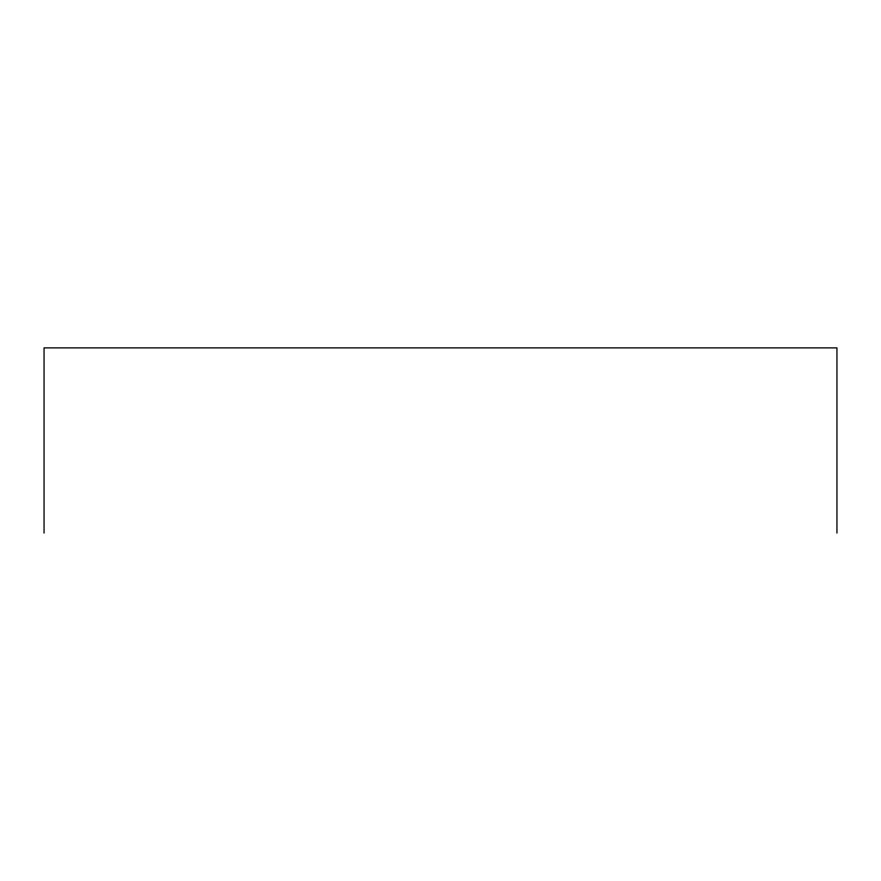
<?xml version="1.0" encoding="UTF-8"?>
<svg xmlns="http://www.w3.org/2000/svg" width="881" height="881" viewBox="0 0 881 881"><rect width="100%" height="100%" fill="white"/><g stroke="black" fill="none" stroke-linecap="round" stroke-linejoin="round"><path stroke-width="1.32" d="M836.95 533.115L836.95 347.885L44.05 347.885L44.05 533.115"/></g></svg>
